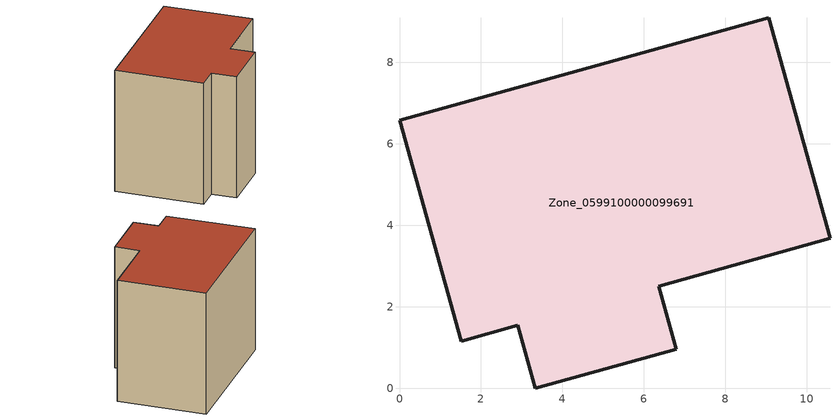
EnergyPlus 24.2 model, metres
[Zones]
Zone_0599100000099691
 floor ground (C_G): 6.37,2.5 6.79,0.95 3.33,0 2.91,1.54 1.51,1.15 0,6.58 9.07,9.09 10.57,3.68 z0
 wall outside (C_F): 9.07,9.09 0,6.58 1.51,1.15 2.91,1.54 3.33,0 6.79,0.95 6.37,2.5 10.57,3.68 9.07,9.09 z0:8.06
 roof outside (C_R): 6.37,2.5 10.57,3.68 9.07,9.09 0,6.58 1.51,1.15 2.91,1.54 3.33,0 6.79,0.95 z8.06
[BUILDING]
Pand.0599100000099691: North Axis=0; Terrain=City; Loads Convergence Tolerance Value=0.04; Temperature Convergence Tolerance Value=0.4; Solar Distribution=FullExterior; Maximum Number of Warmup Days=25; Minimum Number of Warmup Days=1
[Site:Location]
Rotterdam.The.Hague.AP_ZH_NLD Design_Conditions: Latitude=51.96; Longitude=4.45; Time Zone=1; Elevation=-4.5
[SITE:GROUNDTEMPERATURE:BUILDINGSURFACE]
18, 18, 18, 18, 18, 18, 18, 18, 18, 18, 18, 18
[MATERIAL] Thermal Absorptance=0.9; Solar Absorptance=0.7; Visible Absorptance=0.7
Name | Roughness | Thickness | Conductivity | Density | Specific Heat
G.TC.1975-1991 | MediumSmooth | 0.15 | 0.288461 | 540 | 1210
F.TC.1975-1991 | Rough | 0.3 | 0.230769 | 1920 | 840
R.TC.1975-1991 | MediumRough | 0.2 | 0.153846 | 1500 | 1000
[CONSTRUCTION]
C_G: G.TC.1975-1991
C_F: F.TC.1975-1991
C_R: R.TC.1975-1991
[ZONE]
Zone_0599100000099691: Type=1; Multiplier=1; Ceiling Height=Autocalculate; Volume=Autocalculate; Floor Area=autocalculate; Part of Total Floor Area=Yes
[ZONEINFILTRATION:DESIGNFLOWRATE]
Infil_Zone_0599100000099691: Zone or ZoneList or Space or SpaceList=Zone_0599100000099691; Schedule=AlwaysOn; Design Flow Rate Calculation Method=Flow/Area; Flow Rate per Floor Area=0.003; Constant Term Coefficient=1; Temperature Term Coefficient=0; Velocity Term Coefficient=0; Velocity Squared Term Coefficient=0
[HVACTEMPLATE:ZONE:IDEALLOADSAIRSYSTEM]
Zone_0599100000099691: Maximum Heating Supply Air Temperature=50; Minimum Cooling Supply Air Temperature=13; Maximum Heating Supply Air Humidity Ratio=0.0156; Minimum Cooling Supply Air Humidity Ratio=0.0077; Heating Limit=NoLimit; Cooling Limit=NoLimit; Dehumidification Control Type=ConstantSensibleHeatRatio; Cooling Sensible Heat Ratio=0.7; Dehumidification Setpoint=60; Humidification Control Type=None; Humidification Setpoint=30; Outdoor Air Method=None; Outdoor Air Flow Rate per Person=0.00944; Outdoor Air Flow Rate per Zone Floor Area=0; Outdoor Air Flow Rate per Zone=0; Demand Controlled Ventilation Type=None; Outdoor Air Economizer Type=NoEconomizer; Heat Recovery Type=None; Sensible Heat Recovery Effectiveness=0.7; Latent Heat Recovery Effectiveness=0.65
[ZONECONTROL:THERMOSTAT]
ThermostatControl_Zone_0599100000099691: Zone or ZoneList=Zone_0599100000099691; Control Type Schedule=DualSetpointControlType; Control 1=Thermostat_Zone_0599100000099691; Temperature Difference Between Cutout And Setpoint=0
[THERMOSTATSETPOINT:DUALSETPOINT]
Thermostat_Zone_0599100000099691: Heating Setpoint Temperature Schedule=HeatingSetpoint_Zone_0599100000099691; Cooling Setpoint Temperature Schedule=CoolingSetpoint_Zone_0599100000099691
[SCHEDULE:COMPACT]
HeatingSetpoint_Zone_0599100000099691: Through: 12/31, For: AllDays, Until: 24:00, 21
CoolingSetpoint_Zone_0599100000099691: Through: 12/31, For: AllDays, Until: 24:00, 24
DualSetpointControlType: Through: 12/31, For: AllDays, Until: 24:00, 4
AlwaysOn: Through: 12/31, For: AllDays, Until: 24:00, 1
